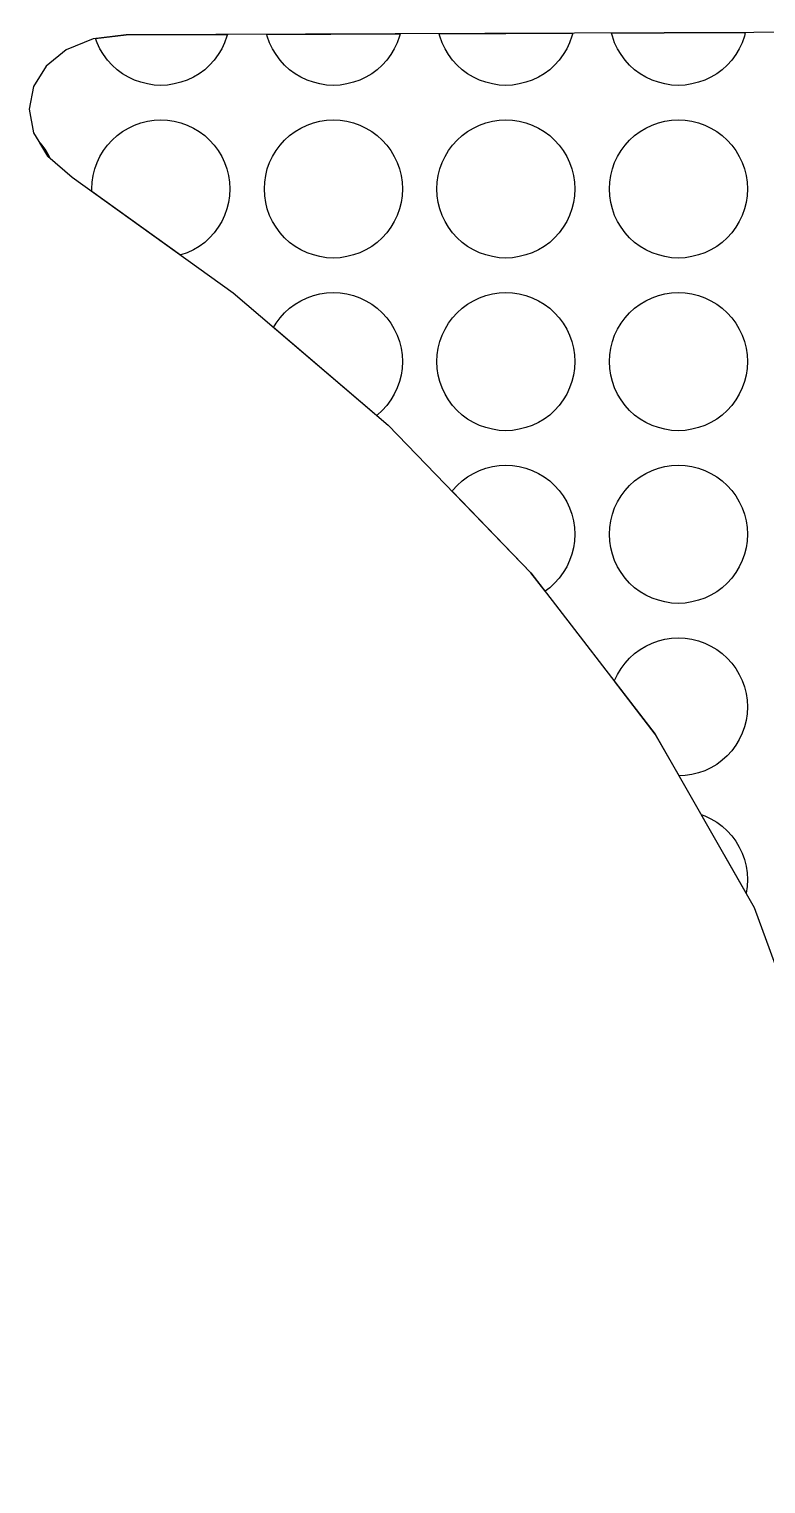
# Model space of a CAD drawing. Header units: millimetres. Extents: x 16 to 138, y -290 to -202.
# Drawn here: x 29.35 to 40.02, y -223.19 to -202.13 of the extents above; entities that cross this region are included whole.
import ezdxf

# ---------------------------------------------------------------- set-up
doc = ezdxf.new("R2010")
doc.units = ezdxf.units.MM
doc.layers.add('background', color=7, linetype='Continuous')
doc.layers.add('outline_2', color=3, linetype='Continuous')

msp = doc.modelspace()

# ---------------------------------------------------------------- linework, layer by layer
at = {"layer": 'background'}
for points in [[(30.751, -202.212), (32.219, -202.207), (32.212, -202.233), (32.179, -202.325), (32.137, -202.414), (32.087, -202.498), (32.028, -202.577), (31.962, -202.65), (31.89, -202.716), (31.811, -202.774), (31.727, -202.824), (31.638, -202.866), (31.546, -202.899), (31.45, -202.923), (31.353, -202.938), (31.255, -202.943), (31.157, -202.938), (31.06, -202.923), (30.965, -202.899), (30.873, -202.866), (30.784, -202.824), (30.7, -202.774), (30.621, -202.716), (30.548, -202.65), (30.482, -202.577), (30.424, -202.498), (30.373, -202.414), (30.331, -202.325), (30.31, -202.266)], [(34.649, -202.198), (34.721, -202.198), (34.712, -202.233), (34.679, -202.325), (34.637, -202.414), (34.587, -202.498), (34.528, -202.577), (34.462, -202.65), (34.39, -202.716), (34.311, -202.774), (34.227, -202.824), (34.138, -202.866), (34.046, -202.899), (33.95, -202.923), (33.853, -202.938), (33.755, -202.943), (33.657, -202.938), (33.56, -202.923), (33.465, -202.899), (33.373, -202.866), (33.284, -202.824), (33.2, -202.774), (33.121, -202.716), (33.048, -202.65), (32.982, -202.577), (32.924, -202.498), (32.873, -202.414), (32.831, -202.325), (32.798, -202.233), (32.791, -202.205)], [(37.223, -202.189), (37.212, -202.233), (37.179, -202.325), (37.137, -202.414), (37.087, -202.498), (37.028, -202.577), (36.962, -202.65), (36.89, -202.716), (36.811, -202.774), (36.727, -202.824), (36.638, -202.866), (36.546, -202.899), (36.45, -202.923), (36.353, -202.938), (36.255, -202.943), (36.157, -202.938), (36.06, -202.923), (35.965, -202.899), (35.873, -202.866), (35.784, -202.824), (35.7, -202.774), (35.621, -202.716), (35.548, -202.65), (35.482, -202.577), (35.424, -202.498), (35.373, -202.414), (35.331, -202.325), (35.298, -202.233), (35.289, -202.196)], [(38.548, -202.184), (39.725, -202.18), (39.712, -202.233), (39.679, -202.325), (39.637, -202.414), (39.587, -202.498), (39.528, -202.577), (39.462, -202.65), (39.39, -202.716), (39.311, -202.774), (39.227, -202.824), (39.138, -202.866), (39.046, -202.899), (38.95, -202.923), (38.853, -202.938), (38.755, -202.943), (38.657, -202.938), (38.56, -202.923), (38.465, -202.899), (38.373, -202.866), (38.284, -202.824), (38.2, -202.774), (38.121, -202.716), (38.048, -202.65), (37.982, -202.577), (37.924, -202.498), (37.873, -202.414), (37.831, -202.325), (37.798, -202.233), (37.787, -202.187)], [(30.257, -204.48), (30.255, -204.443), (30.26, -204.345), (30.275, -204.247), (30.298, -204.152), (30.331, -204.06), (30.373, -203.971), (30.424, -203.887), (30.482, -203.808), (30.548, -203.735), (30.621, -203.67), (30.7, -203.611), (30.784, -203.561), (30.873, -203.519), (30.965, -203.486), (31.06, -203.462), (31.157, -203.447), (31.255, -203.443), (31.353, -203.447), (31.45, -203.462), (31.546, -203.486), (31.638, -203.519), (31.727, -203.561), (31.811, -203.611), (31.89, -203.67), (31.962, -203.735), (32.028, -203.808), (32.087, -203.887), (32.137, -203.971), (32.179, -204.06), (32.212, -204.152), (32.236, -204.247), (32.251, -204.345), (32.255, -204.443), (32.251, -204.541), (32.236, -204.638), (32.212, -204.733), (32.179, -204.825), (32.137, -204.914), (32.087, -204.998), (32.028, -205.077), (31.962, -205.15), (31.89, -205.216), (31.811, -205.274), (31.727, -205.324), (31.638, -205.366), (31.546, -205.399), (31.54, -205.401)], [(34.755, -204.443), (34.751, -204.541), (34.736, -204.638), (34.712, -204.733), (34.679, -204.825), (34.637, -204.914), (34.587, -204.998), (34.528, -205.077), (34.462, -205.15), (34.39, -205.216), (34.311, -205.274), (34.227, -205.324), (34.138, -205.366), (34.046, -205.399), (33.95, -205.423), (33.853, -205.438), (33.755, -205.443), (33.657, -205.438), (33.56, -205.423), (33.465, -205.399), (33.373, -205.366), (33.284, -205.324), (33.2, -205.274), (33.121, -205.216), (33.048, -205.15), (32.982, -205.077), (32.924, -204.998), (32.873, -204.914), (32.831, -204.825), (32.798, -204.733), (32.775, -204.638), (32.76, -204.541), (32.755, -204.443), (32.76, -204.345), (32.775, -204.247), (32.798, -204.152), (32.831, -204.06), (32.873, -203.971), (32.924, -203.887), (32.982, -203.808), (33.048, -203.735), (33.121, -203.67), (33.2, -203.611), (33.284, -203.561), (33.373, -203.519), (33.465, -203.486), (33.56, -203.462), (33.657, -203.447), (33.755, -203.443), (33.853, -203.447), (33.95, -203.462), (34.046, -203.486), (34.138, -203.519), (34.227, -203.561), (34.311, -203.611), (34.39, -203.67), (34.462, -203.735), (34.528, -203.808), (34.587, -203.887), (34.637, -203.971), (34.679, -204.06), (34.712, -204.152), (34.736, -204.247), (34.751, -204.345)], [(37.255, -204.443), (37.251, -204.541), (37.236, -204.638), (37.212, -204.733), (37.179, -204.825), (37.137, -204.914), (37.087, -204.998), (37.028, -205.077), (36.962, -205.15), (36.89, -205.216), (36.811, -205.274), (36.727, -205.324), (36.638, -205.366), (36.546, -205.399), (36.45, -205.423), (36.353, -205.438), (36.255, -205.443), (36.157, -205.438), (36.06, -205.423), (35.965, -205.399), (35.873, -205.366), (35.784, -205.324), (35.7, -205.274), (35.621, -205.216), (35.548, -205.15), (35.482, -205.077), (35.424, -204.998), (35.373, -204.914), (35.331, -204.825), (35.298, -204.733), (35.275, -204.638), (35.26, -204.541), (35.255, -204.443), (35.26, -204.345), (35.275, -204.247), (35.298, -204.152), (35.331, -204.06), (35.373, -203.971), (35.424, -203.887), (35.482, -203.808), (35.548, -203.735), (35.621, -203.67), (35.7, -203.611), (35.784, -203.561), (35.873, -203.519), (35.965, -203.486), (36.06, -203.462), (36.157, -203.447), (36.255, -203.443), (36.353, -203.447), (36.45, -203.462), (36.546, -203.486), (36.638, -203.519), (36.727, -203.561), (36.811, -203.611), (36.89, -203.67), (36.962, -203.735), (37.028, -203.808), (37.087, -203.887), (37.137, -203.971), (37.179, -204.06), (37.212, -204.152), (37.236, -204.247), (37.251, -204.345)], [(39.755, -204.443), (39.751, -204.541), (39.736, -204.638), (39.712, -204.733), (39.679, -204.825), (39.637, -204.914), (39.587, -204.998), (39.528, -205.077), (39.462, -205.15), (39.39, -205.216), (39.311, -205.274), (39.227, -205.324), (39.138, -205.366), (39.046, -205.399), (38.95, -205.423), (38.853, -205.438), (38.755, -205.443), (38.657, -205.438), (38.56, -205.423), (38.465, -205.399), (38.373, -205.366), (38.284, -205.324), (38.2, -205.274), (38.121, -205.216), (38.048, -205.15), (37.982, -205.077), (37.924, -204.998), (37.873, -204.914), (37.831, -204.825), (37.798, -204.733), (37.775, -204.638), (37.76, -204.541), (37.755, -204.443), (37.76, -204.345), (37.775, -204.247), (37.798, -204.152), (37.831, -204.06), (37.873, -203.971), (37.924, -203.887), (37.982, -203.808), (38.048, -203.735), (38.121, -203.67), (38.2, -203.611), (38.284, -203.561), (38.373, -203.519), (38.465, -203.486), (38.56, -203.462), (38.657, -203.447), (38.755, -203.443), (38.853, -203.447), (38.95, -203.462), (39.046, -203.486), (39.138, -203.519), (39.227, -203.561), (39.311, -203.611), (39.39, -203.67), (39.462, -203.735), (39.528, -203.808), (39.587, -203.887), (39.637, -203.971), (39.679, -204.06), (39.712, -204.152), (39.736, -204.247), (39.751, -204.345)], [(29.616, -203.966), (29.5, -203.777), (29.528, -203.808), (29.587, -203.887), (29.637, -203.971), (29.648, -203.995)], [(32.888, -206.448), (32.924, -206.387), (32.982, -206.308), (33.048, -206.235), (33.121, -206.17), (33.2, -206.111), (33.284, -206.061), (33.373, -206.019), (33.465, -205.986), (33.56, -205.962), (33.657, -205.947), (33.755, -205.943), (33.853, -205.947), (33.95, -205.962), (34.046, -205.986), (34.138, -206.019), (34.227, -206.061), (34.311, -206.111), (34.39, -206.17), (34.462, -206.235), (34.528, -206.308), (34.587, -206.387), (34.637, -206.471), (34.679, -206.56), (34.712, -206.652), (34.736, -206.747), (34.751, -206.845), (34.755, -206.943), (34.751, -207.041), (34.736, -207.138), (34.712, -207.233), (34.679, -207.325), (34.637, -207.414), (34.587, -207.498), (34.528, -207.577), (34.462, -207.65), (34.39, -207.716), (34.382, -207.721)], [(37.255, -206.943), (37.251, -207.041), (37.236, -207.138), (37.212, -207.233), (37.179, -207.325), (37.137, -207.414), (37.087, -207.498), (37.028, -207.577), (36.962, -207.65), (36.89, -207.716), (36.811, -207.774), (36.727, -207.824), (36.638, -207.866), (36.546, -207.899), (36.45, -207.923), (36.353, -207.938), (36.255, -207.943), (36.157, -207.938), (36.06, -207.923), (35.965, -207.899), (35.873, -207.866), (35.784, -207.824), (35.7, -207.774), (35.621, -207.716), (35.548, -207.65), (35.482, -207.577), (35.424, -207.498), (35.373, -207.414), (35.331, -207.325), (35.298, -207.233), (35.275, -207.138), (35.26, -207.041), (35.255, -206.943), (35.26, -206.845), (35.275, -206.747), (35.298, -206.652), (35.331, -206.56), (35.373, -206.471), (35.424, -206.387), (35.482, -206.308), (35.548, -206.235), (35.621, -206.17), (35.7, -206.111), (35.784, -206.061), (35.873, -206.019), (35.965, -205.986), (36.06, -205.962), (36.157, -205.947), (36.255, -205.943), (36.353, -205.947), (36.45, -205.962), (36.546, -205.986), (36.638, -206.019), (36.727, -206.061), (36.811, -206.111), (36.89, -206.17), (36.962, -206.235), (37.028, -206.308), (37.087, -206.387), (37.137, -206.471), (37.179, -206.56), (37.212, -206.652), (37.236, -206.747), (37.251, -206.845)], [(39.755, -206.943), (39.751, -207.041), (39.736, -207.138), (39.712, -207.233), (39.679, -207.325), (39.637, -207.414), (39.587, -207.498), (39.528, -207.577), (39.462, -207.65), (39.39, -207.716), (39.311, -207.774), (39.227, -207.824), (39.138, -207.866), (39.046, -207.899), (38.95, -207.923), (38.853, -207.938), (38.755, -207.943), (38.657, -207.938), (38.56, -207.923), (38.465, -207.899), (38.373, -207.866), (38.284, -207.824), (38.2, -207.774), (38.121, -207.716), (38.048, -207.65), (37.982, -207.577), (37.924, -207.498), (37.873, -207.414), (37.831, -207.325), (37.798, -207.233), (37.775, -207.138), (37.76, -207.041), (37.755, -206.943), (37.76, -206.845), (37.775, -206.747), (37.798, -206.652), (37.831, -206.56), (37.873, -206.471), (37.924, -206.387), (37.982, -206.308), (38.048, -206.235), (38.121, -206.17), (38.2, -206.111), (38.284, -206.061), (38.373, -206.019), (38.465, -205.986), (38.56, -205.962), (38.657, -205.947), (38.755, -205.943), (38.853, -205.947), (38.95, -205.962), (39.046, -205.986), (39.138, -206.019), (39.227, -206.061), (39.311, -206.111), (39.39, -206.17), (39.462, -206.235), (39.528, -206.308), (39.587, -206.387), (39.637, -206.471), (39.679, -206.56), (39.712, -206.652), (39.736, -206.747), (39.751, -206.845)], [(36.619, -209.999), (35.475, -208.819), (35.482, -208.808), (35.548, -208.735), (35.621, -208.67), (35.7, -208.611), (35.784, -208.561), (35.873, -208.519), (35.965, -208.486), (36.06, -208.462), (36.157, -208.447), (36.255, -208.443), (36.353, -208.447), (36.45, -208.462), (36.546, -208.486), (36.638, -208.519), (36.727, -208.561), (36.811, -208.611), (36.89, -208.67), (36.962, -208.735), (37.028, -208.808), (37.087, -208.887), (37.137, -208.971), (37.179, -209.06), (37.212, -209.152), (37.236, -209.247), (37.251, -209.345), (37.255, -209.443), (37.251, -209.541), (37.236, -209.638), (37.212, -209.733), (37.179, -209.825), (37.137, -209.914), (37.087, -209.998), (37.028, -210.077), (36.962, -210.15), (36.89, -210.216), (36.824, -210.265)], [(39.755, -209.443), (39.751, -209.541), (39.736, -209.638), (39.712, -209.733), (39.679, -209.825), (39.637, -209.914), (39.587, -209.998), (39.528, -210.077), (39.462, -210.15), (39.39, -210.216), (39.311, -210.274), (39.227, -210.324), (39.138, -210.366), (39.046, -210.399), (38.95, -210.423), (38.853, -210.438), (38.755, -210.443), (38.657, -210.438), (38.56, -210.423), (38.465, -210.399), (38.373, -210.366), (38.284, -210.324), (38.2, -210.274), (38.121, -210.216), (38.048, -210.15), (37.982, -210.077), (37.924, -209.998), (37.873, -209.914), (37.831, -209.825), (37.798, -209.733), (37.775, -209.638), (37.76, -209.541), (37.755, -209.443), (37.76, -209.345), (37.775, -209.247), (37.798, -209.152), (37.831, -209.06), (37.873, -208.971), (37.924, -208.887), (37.982, -208.808), (38.048, -208.735), (38.121, -208.67), (38.2, -208.611), (38.284, -208.561), (38.373, -208.519), (38.465, -208.486), (38.56, -208.462), (38.657, -208.447), (38.755, -208.443), (38.853, -208.447), (38.95, -208.462), (39.046, -208.486), (39.138, -208.519), (39.227, -208.561), (39.311, -208.611), (39.39, -208.67), (39.462, -208.735), (39.528, -208.808), (39.587, -208.887), (39.637, -208.971), (39.679, -209.06), (39.712, -209.152), (39.736, -209.247), (39.751, -209.345)], [(38.419, -212.335), (37.828, -211.568), (37.831, -211.56), (37.873, -211.471), (37.924, -211.387), (37.982, -211.308), (38.048, -211.235), (38.121, -211.17), (38.2, -211.111), (38.284, -211.061), (38.373, -211.019), (38.465, -210.986), (38.56, -210.962), (38.657, -210.947), (38.755, -210.943), (38.853, -210.947), (38.95, -210.962), (39.046, -210.986), (39.138, -211.019), (39.227, -211.061), (39.311, -211.111), (39.39, -211.17), (39.462, -211.235), (39.528, -211.308), (39.587, -211.387), (39.637, -211.471), (39.679, -211.56), (39.712, -211.652), (39.736, -211.747), (39.751, -211.845), (39.755, -211.943), (39.751, -212.041), (39.736, -212.138), (39.712, -212.233), (39.679, -212.325), (39.637, -212.414), (39.587, -212.498), (39.528, -212.577), (39.462, -212.65), (39.39, -212.716), (39.311, -212.774), (39.227, -212.824), (39.138, -212.866), (39.046, -212.899), (38.95, -212.923), (38.853, -212.938), (38.766, -212.942)], [(39.084, -213.499), (39.138, -213.519), (39.227, -213.561), (39.311, -213.611), (39.39, -213.67), (39.462, -213.735), (39.528, -213.808), (39.587, -213.887), (39.637, -213.971), (39.679, -214.06), (39.712, -214.152), (39.736, -214.247), (39.751, -214.345), (39.755, -214.443), (39.751, -214.541), (39.736, -214.638), (39.735, -214.641)]]:
    msp.add_lwpolyline(points, close=True, dxfattribs=at)
at = {"layer": 'outline_2'}
msp.add_lwpolyline([(54.143, -202.128), (50.244, -202.142), (46.345, -202.156), (42.447, -202.17), (38.548, -202.184), (34.649, -202.198), (30.751, -202.212), (30.273, -202.271), (29.883, -202.429), (29.591, -202.666), (29.409, -202.959), (29.345, -203.287), (29.411, -203.63), (29.616, -203.966), (29.97, -204.274), (32.301, -205.948), (34.549, -207.864), (36.619, -209.999), (38.419, -212.335), (39.854, -214.849), (40.832, -217.522), (41.26, -220.334), (41.043, -223.263)], dxfattribs=at)

doc.saveas('drawing.dxf')
